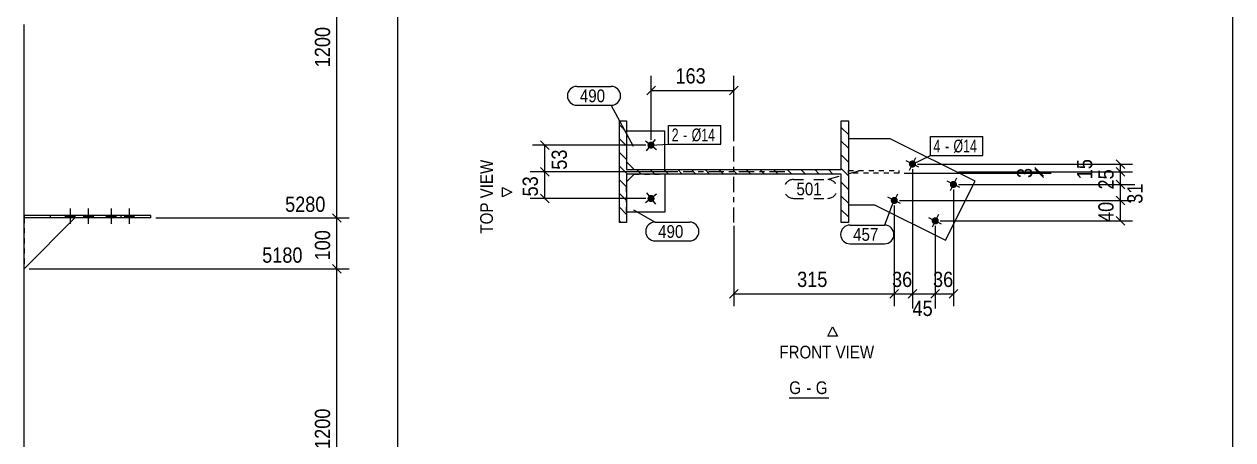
# Model space of a CAD drawing. Header units: millimetres. Extents: x 2 to 579, y 1 to 825.
# Drawn here: x 341.3 to 579, y 308.4 to 390.1 of the extents above; entities that cross this region are included whole.
import ezdxf

# ---------------------------------------------------------------- set-up
doc = ezdxf.new("R2010")
doc.units = ezdxf.units.MM
for name, pattern in [('XKITLINE00', [0]), ('XKITLINE01', [4, 1, -1, 1, -1]), ('XKITLINE02', [4, 2, -2]), ('XKITLINE03', [6, 3, -1, 1, -1])]:
    doc.linetypes.add(name, pattern=pattern)
for name, color, linetype, lineweight in [('Bolt', 3, 'Continuous', 0), ('BoltMark', 7, 'Continuous', 0), ('Dimensions', 7, 'Continuous', 0), ('DrawingSheet', 5, 'Continuous', 0), ('OtherObjectType', 7, 'Continuous', 0), ('Part', 2, 'Continuous', 0), ('PartMark', 7, 'Continuous', 0)]:
    doc.layers.add(name, color=color, linetype=linetype, lineweight=lineweight)
doc.styles.add('ARIAL', font='ARIAL.TTF')
doc.styles.add('ARIAL_NARROW', font='ARIALN.TTF')

# ---------------------------------------------------------------- blocks, each defined once
blk = doc.blocks.new('*A10')
at = {"layer": 'Part', "color": 7, "linetype": 'XKITLINE00', "lineweight": 0}
for p, q in [((503.4, 371.06), (503.4, 371.06)), ((503.4, 371.06), (503.4, 371.06)), ((459.8, 368.86), (458.4, 370.26)), ((502.05, 369.71), (502, 369.76)), ((503.4, 368.36), (502.05, 369.71)), ((459.8, 366.16), (458.4, 367.56)), ((503.4, 365.67), (502, 367.07)), ((459.8, 363.47), (458.4, 364.87)), ((503.4, 362.97), (502, 364.37)), ((459.97, 360.61), (458.4, 362.17)), ((462.66, 360.61), (461.76, 361.51)), ((465.36, 360.61), (464.46, 361.51)), ((468.05, 360.61), (467.15, 361.51)), ((470.75, 360.61), (469.85, 361.51)), ((473.44, 360.61), (472.54, 361.51)), ((476.13, 360.61), (475.23, 361.51)), ((478.83, 360.61), (477.93, 361.51)), ((481.52, 360.61), (480.62, 361.51)), ((484.22, 360.61), (483.32, 361.51)), ((486.91, 360.61), (486.01, 361.51)), ((489.6, 360.61), (488.7, 361.51)), ((492.3, 360.61), (491.4, 361.51)), ((494.99, 360.61), (494.09, 361.51)), ((497.69, 360.61), (496.79, 361.51)), ((500.38, 360.61), (499.48, 361.51)), ((503.4, 360.28), (502, 361.68)), ((459.8, 358.08), (458.4, 359.48)), ((503.4, 357.59), (502, 358.99)), ((459.8, 355.39), (458.4, 356.79)), ((503.4, 354.89), (502, 356.29)), ((459.8, 352.69), (458.4, 354.09)), ((503.4, 352.2), (502, 353.6)), ((458.74, 351.06), (458.4, 351.4))]:
    blk.add_line(p, q, dxfattribs=at)
blk = doc.blocks.new('*A19')
at = {"layer": 'Bolt'}
for points in [[(351.32, 352.48), (351.32, 351.98), (349.44, 351.98), (349.44, 352.48)], [(354.89, 352.48), (354.89, 351.98), (353.01, 351.98), (353.01, 352.48)], [(359.37, 352.48), (359.37, 351.98), (357.49, 351.98), (357.49, 352.48)], [(362.94, 352.48), (362.94, 351.98), (361.06, 351.98), (361.06, 352.48)]]:
    blk.add_hatch(color=3, dxfattribs=at).paths.add_polyline_path(points, flags=17)
at = {"layer": 'Bolt', "color": 3, "linetype": 'XKITLINE00', "lineweight": 0}
for p, q in [((349.44, 352.48), (349.44, 351.98)), ((350.38, 353.82), (350.38, 350.82)), ((351.32, 352.48), (351.32, 351.98)), ((353.01, 352.48), (353.01, 351.98)), ((353.95, 353.82), (353.95, 350.82)), ((354.89, 352.48), (354.89, 351.98)), ((357.49, 352.48), (357.49, 351.98)), ((358.43, 353.82), (358.43, 350.82)), ((359.37, 352.48), (359.37, 351.98)), ((361.06, 352.48), (361.06, 351.98)), ((362, 353.82), (362, 350.82)), ((362.94, 352.48), (362.94, 351.98))]:
    blk.add_line(p, q, dxfattribs=at)
blk = doc.blocks.new('*A27')
at = {"layer": 'Part', "color": 2, "linetype": 'XKITLINE00', "lineweight": 0}
for p, q in [((341.35, 311.98), (341.35, 390.02)), ((341.35, 240.08), (341.35, 311.88))]:
    blk.add_line(p, q, dxfattribs=at)
blk = doc.blocks.new('*A39')
at = {"layer": 'Part', "color": 2, "linetype": 'XKITLINE00', "lineweight": 0}
blk.add_line((341.35, 341.98), (351.3, 351.98), dxfattribs=at)
at = {"layer": 'Part', "color": 7, "linetype": 'XKITLINE01', "lineweight": 0}
for p, q in [((341.35, 351.98), (341.35, 341.98)), ((351.3, 351.98), (341.35, 351.98))]:
    blk.add_line(p, q, dxfattribs=at)
blk = doc.blocks.new('*A40')
at = {"layer": 'Part', "color": 2, "linetype": 'XKITLINE00', "lineweight": 0}
for p, q in [((366.25, 352.48), (341.35, 352.48)), ((366.25, 351.98), (341.35, 351.98)), ((346.52, 351.98), (346.52, 352.48)), ((360.45, 351.98), (360.45, 352.48)), ((366.25, 351.98), (366.25, 352.48))]:
    blk.add_line(p, q, dxfattribs=at)
at = {"layer": 'Part', "color": 7, "linetype": 'XKITLINE01', "lineweight": 0}
for p, q in [((341.35, 352.48), (341.35, 351.98)), ((341.35, 351.98), (341.35, 352.48)), ((349.58, 351.98), (349.58, 352.48))]:
    blk.add_line(p, q, dxfattribs=at)
blk = doc.blocks.new('*A152')
at = {"layer": 'Bolt'}
blk.add_hatch(color=3, dxfattribs=at).paths.add_polyline_path([(464.07, 366.76), (464.09, 366.79), (464.12, 366.81), (464.14, 366.84), (464.17, 366.86), (464.2, 366.88), (464.23, 366.9), (464.26, 366.91), (464.29, 366.93), (464.32, 366.95), (464.35, 366.96), (464.38, 366.97), (464.41, 366.98), (464.45, 366.99), (464.48, 367), (464.51, 367), (464.55, 367), (464.58, 367.01), (464.62, 367.01), (464.65, 367), (464.69, 367), (464.72, 367), (464.75, 366.99), (464.79, 366.98), (464.82, 366.97), (464.85, 366.96), (464.88, 366.95), (464.92, 366.93), (464.95, 366.92), (464.97, 366.9), (465, 366.88), (465.03, 366.86), (465.06, 366.84), (465.08, 366.81), (465.11, 366.79), (465.13, 366.76), (465.15, 366.74), (465.17, 366.71), (465.19, 366.68), (465.21, 366.65), (465.23, 366.62), (465.24, 366.59), (465.25, 366.56), (465.27, 366.53), (465.28, 366.49), (465.28, 366.46), (465.29, 366.43), (465.3, 366.39), (465.3, 366.36), (465.3, 366.32), (465.3, 366.29), (465.3, 366.26), (465.3, 366.22), (465.29, 366.19), (465.28, 366.15), (465.28, 366.12), (465.27, 366.09), (465.26, 366.06), (465.24, 366.02), (465.23, 365.99), (465.21, 365.96), (465.19, 365.93), (465.17, 365.9), (465.15, 365.88), (465.13, 365.85), (465.11, 365.82), (465.09, 365.8), (465.06, 365.78), (465.03, 365.76), (465.01, 365.73), (464.98, 365.72), (464.95, 365.7), (464.92, 365.68), (464.89, 365.67), (464.85, 365.65), (464.82, 365.64), (464.79, 365.63), (464.76, 365.62), (464.72, 365.62), (464.69, 365.61), (464.65, 365.61), (464.62, 365.61), (464.59, 365.61), (464.55, 365.61), (464.52, 365.61), (464.48, 365.62), (464.45, 365.62), (464.42, 365.63), (464.38, 365.64), (464.35, 365.65), (464.32, 365.67), (464.29, 365.68), (464.26, 365.7), (464.23, 365.71), (464.2, 365.73), (464.17, 365.75), (464.15, 365.78), (464.12, 365.8), (464.1, 365.82), (464.07, 365.85), (464.05, 365.87), (464.03, 365.9), (464.01, 365.93), (463.99, 365.96), (463.98, 365.99), (463.96, 366.02), (463.95, 366.05), (463.94, 366.09), (463.93, 366.12), (463.92, 366.15), (463.91, 366.19), (463.91, 366.22), (463.9, 366.25), (463.9, 366.29), (463.9, 366.32), (463.9, 366.36), (463.91, 366.39), (463.91, 366.42), (463.92, 366.46), (463.93, 366.49), (463.94, 366.52), (463.95, 366.56), (463.96, 366.59), (463.98, 366.62), (463.99, 366.65), (464.01, 366.68), (464.03, 366.71), (464.05, 366.74)], flags=17)
at = {"layer": 'Bolt', "color": 3, "linetype": 'XKITLINE00', "lineweight": 0}
for p, q in [((463.5, 367.17), (465.71, 365.45)), ((463.74, 365.2), (465.46, 367.41))]:
    blk.add_line(p, q, dxfattribs=at)
blk = doc.blocks.new('*A153')
at = {"layer": 'Bolt'}
blk.add_hatch(color=3, dxfattribs=at).paths.add_polyline_path([(465.17, 356.21), (465.19, 356.18), (465.21, 356.15), (465.23, 356.12), (465.24, 356.09), (465.26, 356.06), (465.27, 356.02), (465.28, 355.99), (465.28, 355.96), (465.29, 355.92), (465.3, 355.89), (465.3, 355.86), (465.3, 355.82), (465.3, 355.79), (465.3, 355.75), (465.3, 355.72), (465.29, 355.69), (465.28, 355.65), (465.28, 355.62), (465.27, 355.59), (465.25, 355.55), (465.24, 355.52), (465.23, 355.49), (465.21, 355.46), (465.19, 355.43), (465.17, 355.4), (465.15, 355.37), (465.13, 355.35), (465.11, 355.32), (465.08, 355.3), (465.06, 355.28), (465.03, 355.25), (465, 355.23), (464.97, 355.21), (464.95, 355.2), (464.92, 355.18), (464.88, 355.17), (464.85, 355.15), (464.82, 355.14), (464.79, 355.13), (464.75, 355.12), (464.72, 355.12), (464.69, 355.11), (464.65, 355.11), (464.62, 355.11), (464.58, 355.11), (464.55, 355.11), (464.51, 355.11), (464.48, 355.12), (464.45, 355.12), (464.41, 355.13), (464.38, 355.14), (464.35, 355.15), (464.32, 355.17), (464.29, 355.18), (464.26, 355.2), (464.23, 355.22), (464.2, 355.23), (464.17, 355.26), (464.14, 355.28), (464.12, 355.3), (464.09, 355.32), (464.07, 355.35), (464.05, 355.38), (464.03, 355.4), (464.01, 355.43), (463.99, 355.46), (463.98, 355.49), (463.96, 355.52), (463.95, 355.56), (463.94, 355.59), (463.93, 355.62), (463.92, 355.65), (463.91, 355.69), (463.91, 355.72), (463.9, 355.76), (463.9, 355.79), (463.9, 355.82), (463.9, 355.86), (463.91, 355.89), (463.91, 355.93), (463.92, 355.96), (463.93, 355.99), (463.94, 356.03), (463.95, 356.06), (463.96, 356.09), (463.98, 356.12), (463.99, 356.15), (464.01, 356.18), (464.03, 356.21), (464.05, 356.24), (464.07, 356.26), (464.1, 356.29), (464.12, 356.31), (464.15, 356.34), (464.17, 356.36), (464.2, 356.38), (464.23, 356.4), (464.26, 356.42), (464.29, 356.43), (464.32, 356.45), (464.35, 356.46), (464.38, 356.47), (464.42, 356.48), (464.45, 356.49), (464.48, 356.5), (464.52, 356.5), (464.55, 356.5), (464.59, 356.51), (464.62, 356.51), (464.65, 356.5), (464.69, 356.5), (464.72, 356.5), (464.76, 356.49), (464.79, 356.48), (464.82, 356.47), (464.85, 356.46), (464.89, 356.45), (464.92, 356.43), (464.95, 356.41), (464.98, 356.4), (465.01, 356.38), (465.03, 356.36), (465.06, 356.34), (465.09, 356.31), (465.11, 356.29), (465.13, 356.26), (465.15, 356.24)], flags=17)
at = {"layer": 'Bolt', "color": 3, "linetype": 'XKITLINE00', "lineweight": 0}
for p, q in [((465.71, 356.67), (463.5, 354.95)), ((463.74, 356.91), (465.46, 354.7))]:
    blk.add_line(p, q, dxfattribs=at)
blk = doc.blocks.new('*A154')
at = {"layer": 'Bolt'}
for points in [[(515.66, 361.97), (515.63, 361.99), (515.6, 362.01), (515.58, 362.03), (515.55, 362.05), (515.52, 362.07), (515.5, 362.1), (515.48, 362.12), (515.45, 362.15), (515.43, 362.18), (515.41, 362.2), (515.4, 362.23), (515.38, 362.26), (515.37, 362.3), (515.35, 362.33), (515.34, 362.36), (515.33, 362.39), (515.32, 362.43), (515.31, 362.46), (515.31, 362.49), (515.31, 362.53), (515.3, 362.56), (515.3, 362.6), (515.31, 362.63), (515.31, 362.66), (515.31, 362.7), (515.32, 362.73), (515.33, 362.77), (515.34, 362.8), (515.35, 362.83), (515.36, 362.86), (515.38, 362.89), (515.39, 362.92), (515.41, 362.95), (515.43, 362.98), (515.45, 363.01), (515.47, 363.04), (515.5, 363.06), (515.52, 363.09), (515.55, 363.11), (515.57, 363.13), (515.6, 363.15), (515.63, 363.17), (515.66, 363.19), (515.69, 363.21), (515.72, 363.22), (515.75, 363.23), (515.78, 363.25), (515.82, 363.26), (515.85, 363.26), (515.88, 363.27), (515.92, 363.28), (515.95, 363.28), (515.98, 363.28), (516.02, 363.28), (516.05, 363.28), (516.09, 363.28), (516.12, 363.27), (516.16, 363.26), (516.19, 363.26), (516.22, 363.25), (516.25, 363.24), (516.29, 363.22), (516.32, 363.21), (516.35, 363.19), (516.38, 363.17), (516.41, 363.15), (516.43, 363.13), (516.46, 363.11), (516.49, 363.09), (516.51, 363.07), (516.53, 363.04), (516.55, 363.01), (516.58, 362.99), (516.59, 362.96), (516.61, 362.93), (516.63, 362.9), (516.64, 362.87), (516.66, 362.84), (516.67, 362.8), (516.68, 362.77), (516.69, 362.74), (516.69, 362.7), (516.7, 362.67), (516.7, 362.64), (516.7, 362.6), (516.7, 362.57), (516.7, 362.53), (516.7, 362.5), (516.69, 362.46), (516.69, 362.43), (516.68, 362.4), (516.67, 362.36), (516.66, 362.33), (516.65, 362.3), (516.63, 362.27), (516.61, 362.24), (516.6, 362.21), (516.58, 362.18), (516.56, 362.15), (516.54, 362.13), (516.51, 362.1), (516.49, 362.08), (516.46, 362.05), (516.44, 362.03), (516.41, 362.01), (516.38, 361.99), (516.35, 361.97), (516.32, 361.96), (516.29, 361.94), (516.26, 361.93), (516.23, 361.92), (516.19, 361.91), (516.16, 361.9), (516.13, 361.89), (516.09, 361.89), (516.06, 361.88), (516.02, 361.88), (515.99, 361.88), (515.96, 361.88), (515.92, 361.89), (515.89, 361.89), (515.85, 361.9), (515.82, 361.91), (515.79, 361.92), (515.75, 361.93), (515.72, 361.94), (515.69, 361.95)], [(523.71, 357.95), (523.68, 357.97), (523.66, 357.99), (523.63, 358.01), (523.6, 358.03), (523.58, 358.05), (523.55, 358.08), (523.53, 358.1), (523.51, 358.13), (523.49, 358.16), (523.47, 358.19), (523.45, 358.22), (523.43, 358.25), (523.42, 358.28), (523.4, 358.31), (523.39, 358.34), (523.38, 358.37), (523.37, 358.41), (523.37, 358.44), (523.36, 358.47), (523.36, 358.51), (523.36, 358.54), (523.36, 358.58), (523.36, 358.61), (523.36, 358.65), (523.37, 358.68), (523.37, 358.71), (523.38, 358.75), (523.39, 358.78), (523.4, 358.81), (523.42, 358.84), (523.43, 358.87), (523.45, 358.91), (523.46, 358.93), (523.48, 358.96), (523.5, 358.99), (523.53, 359.02), (523.55, 359.04), (523.57, 359.07), (523.6, 359.09), (523.62, 359.11), (523.65, 359.13), (523.68, 359.15), (523.71, 359.17), (523.74, 359.19), (523.77, 359.2), (523.8, 359.21), (523.84, 359.23), (523.87, 359.24), (523.9, 359.24), (523.93, 359.25), (523.97, 359.26), (524, 359.26), (524.04, 359.26), (524.07, 359.26), (524.11, 359.26), (524.14, 359.26), (524.17, 359.25), (524.21, 359.25), (524.24, 359.24), (524.27, 359.23), (524.31, 359.22), (524.34, 359.2), (524.37, 359.19), (524.4, 359.17), (524.43, 359.15), (524.46, 359.14), (524.49, 359.12), (524.51, 359.09), (524.54, 359.07), (524.56, 359.05), (524.59, 359.02), (524.61, 358.99), (524.63, 358.97), (524.65, 358.94), (524.66, 358.91), (524.68, 358.88), (524.7, 358.85), (524.71, 358.82), (524.72, 358.78), (524.73, 358.75), (524.74, 358.72), (524.75, 358.68), (524.75, 358.65), (524.75, 358.62), (524.76, 358.58), (524.76, 358.55), (524.76, 358.51), (524.75, 358.48), (524.75, 358.44), (524.74, 358.41), (524.73, 358.38), (524.72, 358.34), (524.71, 358.31), (524.7, 358.28), (524.68, 358.25), (524.67, 358.22), (524.65, 358.19), (524.63, 358.16), (524.61, 358.13), (524.59, 358.11), (524.57, 358.08), (524.54, 358.06), (524.52, 358.03), (524.49, 358.01), (524.46, 357.99), (524.43, 357.97), (524.4, 357.95), (524.37, 357.94), (524.34, 357.92), (524.31, 357.91), (524.28, 357.9), (524.25, 357.89), (524.21, 357.88), (524.18, 357.87), (524.15, 357.87), (524.11, 357.86), (524.08, 357.86), (524.04, 357.86), (524.01, 357.86), (523.97, 357.87), (523.94, 357.87), (523.91, 357.88), (523.87, 357.89), (523.84, 357.9), (523.81, 357.91), (523.78, 357.92), (523.74, 357.94)], [(512.09, 354.81), (512.06, 354.83), (512.03, 354.85), (512, 354.87), (511.98, 354.89), (511.95, 354.91), (511.93, 354.94), (511.9, 354.96), (511.88, 354.99), (511.86, 355.02), (511.84, 355.05), (511.82, 355.08), (511.81, 355.11), (511.79, 355.14), (511.78, 355.17), (511.77, 355.2), (511.76, 355.23), (511.75, 355.27), (511.74, 355.3), (511.74, 355.34), (511.73, 355.37), (511.73, 355.4), (511.73, 355.44), (511.73, 355.47), (511.74, 355.51), (511.74, 355.54), (511.75, 355.57), (511.76, 355.61), (511.77, 355.64), (511.78, 355.67), (511.79, 355.7), (511.81, 355.74), (511.82, 355.77), (511.84, 355.8), (511.86, 355.82), (511.88, 355.85), (511.9, 355.88), (511.92, 355.9), (511.95, 355.93), (511.97, 355.95), (512, 355.97), (512.03, 355.99), (512.06, 356.01), (512.08, 356.03), (512.11, 356.05), (512.15, 356.06), (512.18, 356.08), (512.21, 356.09), (512.24, 356.1), (512.28, 356.11), (512.31, 356.11), (512.34, 356.12), (512.38, 356.12), (512.41, 356.12), (512.45, 356.12), (512.48, 356.12), (512.52, 356.12), (512.55, 356.11), (512.58, 356.11), (512.62, 356.1), (512.65, 356.09), (512.68, 356.08), (512.71, 356.06), (512.74, 356.05), (512.77, 356.03), (512.8, 356.02), (512.83, 356), (512.86, 355.98), (512.89, 355.95), (512.91, 355.93), (512.94, 355.91), (512.96, 355.88), (512.98, 355.86), (513, 355.83), (513.02, 355.8), (513.04, 355.77), (513.06, 355.74), (513.07, 355.71), (513.08, 355.68), (513.1, 355.65), (513.11, 355.61), (513.11, 355.58), (513.12, 355.55), (513.13, 355.51), (513.13, 355.48), (513.13, 355.44), (513.13, 355.41), (513.13, 355.37), (513.13, 355.34), (513.12, 355.31), (513.12, 355.27), (513.11, 355.24), (513.1, 355.21), (513.09, 355.17), (513.07, 355.14), (513.06, 355.11), (513.04, 355.08), (513.02, 355.05), (513.01, 355.02), (512.99, 354.99), (512.96, 354.97), (512.94, 354.94), (512.92, 354.92), (512.89, 354.89), (512.86, 354.87), (512.84, 354.85), (512.81, 354.83), (512.78, 354.82), (512.75, 354.8), (512.72, 354.78), (512.69, 354.77), (512.65, 354.76), (512.62, 354.75), (512.59, 354.74), (512.55, 354.73), (512.52, 354.73), (512.49, 354.73), (512.45, 354.72), (512.42, 354.72), (512.38, 354.72), (512.35, 354.73), (512.31, 354.73), (512.28, 354.74), (512.25, 354.75), (512.21, 354.76), (512.18, 354.77), (512.15, 354.78), (512.12, 354.8)], [(520.14, 350.79), (520.11, 350.81), (520.08, 350.83), (520.06, 350.85), (520.03, 350.87), (520, 350.9), (519.98, 350.92), (519.96, 350.95), (519.93, 350.97), (519.91, 351), (519.89, 351.03), (519.88, 351.06), (519.86, 351.09), (519.85, 351.12), (519.83, 351.15), (519.82, 351.18), (519.81, 351.22), (519.8, 351.25), (519.8, 351.28), (519.79, 351.32), (519.79, 351.35), (519.78, 351.38), (519.78, 351.42), (519.79, 351.45), (519.79, 351.49), (519.79, 351.52), (519.8, 351.56), (519.81, 351.59), (519.82, 351.62), (519.83, 351.65), (519.84, 351.69), (519.86, 351.72), (519.87, 351.75), (519.89, 351.78), (519.91, 351.81), (519.93, 351.83), (519.95, 351.86), (519.98, 351.89), (520, 351.91), (520.03, 351.93), (520.05, 351.95), (520.08, 351.98), (520.11, 351.99), (520.14, 352.01), (520.17, 352.03), (520.2, 352.04), (520.23, 352.06), (520.26, 352.07), (520.3, 352.08), (520.33, 352.09), (520.36, 352.09), (520.4, 352.1), (520.43, 352.1), (520.46, 352.1), (520.5, 352.1), (520.53, 352.1), (520.57, 352.1), (520.6, 352.09), (520.64, 352.09), (520.67, 352.08), (520.7, 352.07), (520.73, 352.06), (520.77, 352.05), (520.8, 352.03), (520.83, 352.01), (520.86, 352), (520.89, 351.98), (520.91, 351.96), (520.94, 351.94), (520.97, 351.91), (520.99, 351.89), (521.01, 351.86), (521.03, 351.84), (521.06, 351.81), (521.07, 351.78), (521.09, 351.75), (521.11, 351.72), (521.12, 351.69), (521.14, 351.66), (521.15, 351.63), (521.16, 351.59), (521.17, 351.56), (521.17, 351.53), (521.18, 351.49), (521.18, 351.46), (521.18, 351.42), (521.18, 351.39), (521.18, 351.36), (521.18, 351.32), (521.17, 351.29), (521.17, 351.25), (521.16, 351.22), (521.15, 351.19), (521.14, 351.15), (521.13, 351.12), (521.11, 351.09), (521.09, 351.06), (521.08, 351.03), (521.06, 351), (521.04, 350.98), (521.02, 350.95), (520.99, 350.92), (520.97, 350.9), (520.94, 350.88), (520.92, 350.85), (520.89, 350.83), (520.86, 350.81), (520.83, 350.8), (520.8, 350.78), (520.77, 350.77), (520.74, 350.75), (520.71, 350.74), (520.67, 350.73), (520.64, 350.72), (520.61, 350.71), (520.57, 350.71), (520.54, 350.71), (520.5, 350.7), (520.47, 350.7), (520.44, 350.71), (520.4, 350.71), (520.37, 350.71), (520.33, 350.72), (520.3, 350.73), (520.27, 350.74), (520.23, 350.75), (520.2, 350.76), (520.17, 350.78)]]:
    blk.add_hatch(color=3, dxfattribs=at).paths.add_polyline_path(points, flags=17)
at = {"layer": 'Bolt', "color": 3, "linetype": 'XKITLINE00', "lineweight": 0}
for p, q in [((516.63, 363.83), (515.38, 361.33)), ((517.26, 361.96), (514.75, 363.21)), ((525.31, 357.94), (522.8, 359.19)), ((524.68, 359.81), (523.43, 357.31)), ((513.06, 356.68), (511.81, 354.17)), ((513.68, 354.8), (511.18, 356.05)), ((521.74, 350.78), (519.23, 352.03)), ((521.11, 352.66), (519.86, 350.15))]:
    blk.add_line(p, q, dxfattribs=at)
blk = doc.blocks.new('*A155')
at = {"layer": 'Part', "color": 2, "linetype": 'XKITLINE00', "lineweight": 0}
for p, q in [((458.4, 351.06), (458.4, 371.06)), ((458.4, 371.06), (459.8, 371.06)), ((459.8, 371.06), (459.8, 361.51)), ((502, 361.51), (502, 371.06)), ((502, 371.06), (503.4, 371.06)), ((503.4, 371.06), (503.4, 351.06)), ((459.8, 361.51), (502, 361.51)), ((502, 360.61), (459.8, 360.61)), ((459.8, 360.61), (459.8, 351.06)), ((502, 351.06), (502, 360.61)), ((459.8, 351.06), (458.4, 351.06)), ((503.4, 351.06), (502, 351.06))]:
    blk.add_line(p, q, dxfattribs=at)
at = {"layer": 'Part', "color": 7, "linetype": 'XKITLINE03', "lineweight": 0}
for p, q in [((480.9, 351.06), (480.9, 371.06)), ((490.9, 361.06), (470.9, 361.06))]:
    blk.add_line(p, q, dxfattribs=at)
blk = doc.blocks.new('*A156')
at = {"layer": 'Part', "color": 2, "linetype": 'XKITLINE00', "lineweight": 0}
for p, q in [((467.3, 369.01), (459.8, 369.01)), ((467.3, 361.51), (467.3, 369.01)), ((459.8, 363.01), (461.3, 361.51))]:
    blk.add_line(p, q, dxfattribs=at)
at = {"layer": 'Part', "color": 7, "linetype": 'XKITLINE01', "lineweight": 0}
for p, q in [((459.8, 369.01), (459.8, 363.01)), ((461.3, 361.51), (467.3, 361.51))]:
    blk.add_line(p, q, dxfattribs=at)
blk = doc.blocks.new('*A157')
at = {"layer": 'Part', "color": 2, "linetype": 'XKITLINE00', "lineweight": 0}
for p, q in [((459.8, 359.11), (461.3, 360.61)), ((467.3, 360.61), (467.3, 353.11)), ((467.3, 353.11), (459.8, 353.11))]:
    blk.add_line(p, q, dxfattribs=at)
at = {"layer": 'Part', "color": 7, "linetype": 'XKITLINE01', "lineweight": 0}
for p, q in [((459.8, 353.11), (459.8, 359.11)), ((461.3, 360.61), (467.3, 360.61))]:
    blk.add_line(p, q, dxfattribs=at)
blk = doc.blocks.new('*A158')
at = {"layer": 'Part', "color": 7, "linetype": 'XKITLINE01', "lineweight": 0}
for p, q in [((503.4, 360.81), (503.4, 361.31)), ((503.4, 361.31), (503.4, 361.31)), ((503.4, 361.31), (513.36, 361.31)), ((513.36, 361.31), (513.36, 360.81)), ((513.36, 360.81), (503.4, 360.81))]:
    blk.add_line(p, q, dxfattribs=at)
blk = doc.blocks.new('*A159')
at = {"layer": 'Part', "color": 2, "linetype": 'XKITLINE00', "lineweight": 0}
for p, q in [((511.63, 367.56), (503.4, 367.56)), ((528.31, 359.24), (511.63, 367.56)), ((522.5, 347.6), (528.31, 359.24)), ((503.4, 354.56), (508.57, 354.56)), ((508.57, 354.56), (522.5, 347.6))]:
    blk.add_line(p, q, dxfattribs=at)
at = {"layer": 'Part', "color": 7, "linetype": 'XKITLINE01', "lineweight": 0}
blk.add_line((503.4, 367.56), (503.4, 354.56), dxfattribs=at)
blk = doc.blocks.new('*A174')
at = {"layer": 'DrawingSheet', "color": 5, "linetype": 'XKITLINE00', "lineweight": 0}
blk.add_line((579, 5), (579, 825), dxfattribs=at)
blk = doc.blocks.new('*A192')
at = {"layer": 'Dimensions', "color": 7, "linetype": 'XKITLINE00', "lineweight": 0}
blk.add_line((414.85, 190.48), (414.85, 648.63), dxfattribs=at)
blk = doc.blocks.new('*A205')
at = {"layer": 'Dimensions', "color": 7, "linetype": 'XKITLINE00', "lineweight": 0}
for p, q in [((402, 342.82), (403.7, 341.13)), ((342.35, 341.98), (405.25, 341.98)), ((402.85, 280.08), (402.85, 341.98)), ((402, 280.92), (403.7, 279.23)), ((367.25, 280.08), (405.25, 280.08))]:
    blk.add_line(p, q, dxfattribs=at)
at = {"layer": 'Dimensions', "color": 3}
for p in [(402.85, 341.98), (402.85, 280.08)]:
    blk.add_point(p, dxfattribs=at)
at = {"layer": 'Dimensions', "color": 3, "style": 'ARIAL', "width": 0.85}
blk.add_text('5180', height=3, dxfattribs=at).set_placement((388.15, 343.18))
blk.add_text('1200', height=3, rotation=90.0002, dxfattribs=at).set_placement((401.5, 306.58))
blk = doc.blocks.new('*A206')
at = {"layer": 'Dimensions', "color": 7, "linetype": 'XKITLINE00', "lineweight": 0}
for p, q in [((367.25, 351.98), (405.25, 351.98)), ((402, 352.82), (403.7, 351.13)), ((402.85, 341.98), (402.85, 351.98)), ((402, 342.82), (403.7, 341.13)), ((342.35, 341.98), (405.25, 341.98))]:
    blk.add_line(p, q, dxfattribs=at)
at = {"layer": 'Dimensions', "color": 3}
for p in [(402.85, 351.98), (402.85, 341.98)]:
    blk.add_point(p, dxfattribs=at)
at = {"layer": 'Dimensions', "color": 3, "style": 'ARIAL', "width": 0.85}
blk.add_text('5280', height=3, dxfattribs=at).set_placement((392.65, 353.18))
blk.add_text('100', height=3, rotation=90.0002, dxfattribs=at).set_placement((401.5, 343.64))
blk = doc.blocks.new('*A207')
at = {"layer": 'Dimensions', "color": 7, "linetype": 'XKITLINE00', "lineweight": 0}
for p, q in [((402, 420.97), (403.7, 419.28)), ((342.35, 420.12), (405.25, 420.12)), ((402.85, 351.98), (402.85, 420.12)), ((367.25, 351.98), (405.25, 351.98)), ((402, 352.82), (403.7, 351.13))]:
    blk.add_line(p, q, dxfattribs=at)
at = {"layer": 'Dimensions', "color": 3}
for p in [(402.85, 420.12), (402.85, 351.98)]:
    blk.add_point(p, dxfattribs=at)
at = {"layer": 'Dimensions', "color": 3, "style": 'ARIAL', "width": 0.85}
blk.add_text('6480', height=3, dxfattribs=at).set_placement((388.15, 421.32))
blk.add_text('1200', height=3, rotation=90.0002, dxfattribs=at).set_placement((401.5, 381.6))
blk = doc.blocks.new('*A406')
at = {"layer": 'Dimensions', "color": 7, "linetype": 'XKITLINE00', "lineweight": 0}
for p, q in [((442.86, 361.9), (444.56, 360.21)), ((469.9, 361.06), (440.86, 361.06)), ((443.71, 355.81), (443.71, 361.06)), ((442.86, 356.65), (444.56, 354.96)), ((463.6, 355.81), (440.86, 355.81))]:
    blk.add_line(p, q, dxfattribs=at)
at = {"layer": 'Dimensions', "color": 3}
for p in [(443.71, 361.06), (443.71, 355.81)]:
    blk.add_point(p, dxfattribs=at)
at = {"layer": 'Dimensions', "color": 3, "style": 'ARIAL', "width": 0.85}
blk.add_text('53', height=3, rotation=90.0002, dxfattribs=at).set_placement((442.36, 356.21))
blk = doc.blocks.new('*A407')
at = {"layer": 'Dimensions', "color": 7, "linetype": 'XKITLINE00', "lineweight": 0}
for p, q in [((463.6, 366.31), (441.31, 366.31)), ((442.86, 367.15), (444.56, 365.46)), ((443.71, 361.06), (443.71, 366.31)), ((442.86, 361.9), (444.56, 360.21)), ((469.9, 361.06), (441.31, 361.06))]:
    blk.add_line(p, q, dxfattribs=at)
at = {"layer": 'Dimensions', "color": 3}
for p in [(443.71, 366.31), (443.71, 361.06)]:
    blk.add_point(p, dxfattribs=at)
at = {"layer": 'Dimensions', "color": 3, "style": 'ARIAL', "width": 0.85}
blk.add_text('53', height=3, rotation=90.0002, dxfattribs=at).set_placement((448.06, 361.46))
blk = doc.blocks.new('*A408')
at = {"layer": 'Dimensions', "color": 7, "linetype": 'XKITLINE00', "lineweight": 0}
for p, q in [((465.45, 377.9), (463.75, 376.21)), ((464.6, 367.31), (464.6, 379.91)), ((481.75, 377.9), (480.05, 376.21)), ((480.9, 367.31), (480.9, 379.91)), ((464.6, 377.06), (480.9, 377.06))]:
    blk.add_line(p, q, dxfattribs=at)
at = {"layer": 'Dimensions', "color": 3}
for p in [(464.6, 377.06), (480.9, 377.06)]:
    blk.add_point(p, dxfattribs=at)
at = {"layer": 'Dimensions', "color": 3, "style": 'ARIAL', "width": 0.85}
blk.add_text('163', height=3, dxfattribs=at).set_placement((469.41, 378.41))
blk = doc.blocks.new('*A409')
at = {"layer": 'Dimensions', "color": 7, "linetype": 'XKITLINE00', "lineweight": 0}
for p, q in [((513.43, 355.42), (559.3, 355.42)), ((556.05, 356.27), (557.75, 354.57)), ((556.9, 351.4), (556.9, 355.42)), ((556.05, 352.25), (557.75, 350.56)), ((521.48, 351.4), (559.3, 351.4))]:
    blk.add_line(p, q, dxfattribs=at)
at = {"layer": 'Dimensions', "color": 3}
for p in [(556.9, 355.42), (556.9, 351.4)]:
    blk.add_point(p, dxfattribs=at)
at = {"layer": 'Dimensions', "color": 3, "style": 'ARIAL', "width": 0.85}
blk.add_text('40', height=3, rotation=90.0002, dxfattribs=at).set_placement((555.55, 351.19))
blk = doc.blocks.new('*A410')
at = {"layer": 'Dimensions', "color": 7, "linetype": 'XKITLINE00', "lineweight": 0}
for p, q in [((556.05, 359.41), (557.75, 357.71)), ((525.06, 358.56), (559.75, 358.56)), ((556.9, 355.42), (556.9, 358.56)), ((513.43, 355.42), (559.75, 355.42)), ((556.05, 356.27), (557.75, 354.57))]:
    blk.add_line(p, q, dxfattribs=at)
at = {"layer": 'Dimensions', "color": 3}
for p in [(556.9, 358.56), (556.9, 355.42)]:
    blk.add_point(p, dxfattribs=at)
at = {"layer": 'Dimensions', "color": 3, "style": 'ARIAL', "width": 0.85}
blk.add_text('31', height=3, rotation=90.0002, dxfattribs=at).set_placement((561.25, 354.77))
blk = doc.blocks.new('*A411')
at = {"layer": 'Dimensions', "color": 7, "linetype": 'XKITLINE00', "lineweight": 0}
for p, q in [((556.05, 361.9), (557.75, 360.21)), ((525.06, 361.06), (559.3, 361.06)), ((556.05, 359.41), (557.75, 357.71)), ((556.9, 358.56), (556.9, 361.06)), ((525.06, 358.56), (559.3, 358.56))]:
    blk.add_line(p, q, dxfattribs=at)
at = {"layer": 'Dimensions', "color": 3}
for p in [(556.9, 361.06), (556.9, 358.56)]:
    blk.add_point(p, dxfattribs=at)
at = {"layer": 'Dimensions', "color": 3, "style": 'ARIAL', "width": 0.85}
blk.add_text('25', height=3, rotation=90.0002, dxfattribs=at).set_placement((555.55, 357.58))
blk = doc.blocks.new('*A412')
at = {"layer": 'Dimensions', "color": 7, "linetype": 'XKITLINE00', "lineweight": 0}
for p, q in [((517, 362.58), (559.3, 362.58)), ((556.05, 363.43), (557.75, 361.73)), ((556.05, 361.9), (557.75, 360.21)), ((556.9, 361.06), (556.9, 362.58)), ((525.06, 361.06), (559.3, 361.06))]:
    blk.add_line(p, q, dxfattribs=at)
at = {"layer": 'Dimensions', "color": 3}
for p in [(556.9, 362.58), (556.9, 361.06)]:
    blk.add_point(p, dxfattribs=at)
at = {"layer": 'Dimensions', "color": 3, "style": 'ARIAL', "width": 0.85}
blk.add_text('15', height=3, rotation=90.0002, dxfattribs=at).set_placement((551.35, 359.59))
blk = doc.blocks.new('*A413')
at = {"layer": 'Dimensions', "color": 7, "linetype": 'XKITLINE00', "lineweight": 0}
for p, q in [((540.05, 361.9), (541.75, 360.21)), ((540.05, 361.65), (541.75, 359.96)), ((514.36, 360.81), (543.3, 360.81)), ((525.06, 361.06), (543.3, 361.06)), ((540.9, 360.81), (540.9, 361.06))]:
    blk.add_line(p, q, dxfattribs=at)
at = {"layer": 'Dimensions', "color": 3}
for p in [(540.9, 361.06), (540.9, 360.81)]:
    blk.add_point(p, dxfattribs=at)
at = {"layer": 'Dimensions', "color": 3, "style": 'ARIAL', "width": 0.85}
blk.add_text('3', height=3, rotation=90.0002, dxfattribs=at).set_placement((539.55, 359.82))
blk = doc.blocks.new('*A414')
at = {"layer": 'Dimensions', "color": 7, "linetype": 'XKITLINE00', "lineweight": 0}
for p, q in [((512.43, 354.42), (512.43, 334.66)), ((480.9, 350.4), (480.9, 334.66)), ((481.75, 337.9), (480.05, 336.21)), ((513.28, 337.9), (511.58, 336.21)), ((480.9, 337.06), (512.43, 337.06))]:
    blk.add_line(p, q, dxfattribs=at)
at = {"layer": 'Dimensions', "color": 3}
for p in [(480.9, 337.06), (512.43, 337.06)]:
    blk.add_point(p, dxfattribs=at)
at = {"layer": 'Dimensions', "color": 3, "style": 'ARIAL', "width": 0.85}
blk.add_text('315', height=3, dxfattribs=at).set_placement((493.33, 338.41))
blk = doc.blocks.new('*A415')
at = {"layer": 'Dimensions', "color": 7, "linetype": 'XKITLINE00', "lineweight": 0}
for p, q in [((516, 361.58), (516, 334.66)), ((512.43, 354.42), (512.43, 334.66)), ((513.28, 337.9), (511.58, 336.21)), ((516.85, 337.9), (515.16, 336.21)), ((512.43, 337.06), (516, 337.06))]:
    blk.add_line(p, q, dxfattribs=at)
at = {"layer": 'Dimensions', "color": 3}
for p in [(512.43, 337.06), (516, 337.06)]:
    blk.add_point(p, dxfattribs=at)
at = {"layer": 'Dimensions', "color": 3, "style": 'ARIAL', "width": 0.85}
blk.add_text('36', height=3, dxfattribs=at).set_placement((511.99, 338.41))
blk = doc.blocks.new('*A416')
at = {"layer": 'Dimensions', "color": 7, "linetype": 'XKITLINE00', "lineweight": 0}
for p, q in [((516, 361.58), (516, 334.21)), ((520.48, 350.4), (520.48, 334.21)), ((516.85, 337.9), (515.16, 336.21)), ((521.33, 337.9), (519.64, 336.21)), ((516, 337.06), (520.48, 337.06))]:
    blk.add_line(p, q, dxfattribs=at)
at = {"layer": 'Dimensions', "color": 3}
for p in [(516, 337.06), (520.48, 337.06)]:
    blk.add_point(p, dxfattribs=at)
at = {"layer": 'Dimensions', "color": 3, "style": 'ARIAL', "width": 0.85}
blk.add_text('45', height=3, dxfattribs=at).set_placement((516.02, 332.71))
blk = doc.blocks.new('*A417')
at = {"layer": 'Dimensions', "color": 7, "linetype": 'XKITLINE00', "lineweight": 0}
for p, q in [((524.06, 357.56), (524.06, 334.66)), ((520.48, 350.4), (520.48, 334.66)), ((521.33, 337.9), (519.64, 336.21)), ((524.91, 337.9), (523.21, 336.21)), ((520.48, 337.06), (524.06, 337.06))]:
    blk.add_line(p, q, dxfattribs=at)
at = {"layer": 'Dimensions', "color": 3}
for p in [(520.48, 337.06), (524.06, 337.06)]:
    blk.add_point(p, dxfattribs=at)
at = {"layer": 'Dimensions', "color": 3, "style": 'ARIAL', "width": 0.85}
blk.add_text('36', height=3, dxfattribs=at).set_placement((520.05, 338.41))
blk = doc.blocks.new('*A418')
at = {"layer": 'BoltMark', "color": 7, "linetype": 'XKITLINE00', "lineweight": 0}
for p, q in [((519.54, 367.97), (529.84, 367.97)), ((519.54, 364.27), (519.54, 367.97)), ((529.84, 364.27), (529.84, 367.97)), ((516, 362.58), (519.54, 364.27)), ((519.54, 364.27), (529.84, 364.27))]:
    blk.add_line(p, q, dxfattribs=at)
at = {"layer": 'BoltMark', "color": 3, "style": 'ARIAL_NARROW', "width": 0.85}
for s, p in [('4', (520.14, 364.87)), ('Ø14', (524.07, 364.87)), ('-', (522.41, 364.87))]:
    blk.add_text(s, height=2.5, dxfattribs=at).set_placement(p)
blk = doc.blocks.new('*A419')
at = {"layer": 'BoltMark', "color": 7, "linetype": 'XKITLINE00', "lineweight": 0}
for p, q in [((468.07, 370.16), (478.36, 370.16)), ((468.07, 366.46), (468.07, 370.16)), ((478.36, 366.46), (478.36, 370.16)), ((464.6, 366.31), (468.07, 366.46)), ((468.07, 366.46), (478.36, 366.46))]:
    blk.add_line(p, q, dxfattribs=at)
at = {"layer": 'BoltMark', "color": 3, "style": 'ARIAL_NARROW', "width": 0.85}
for s, p in [('2', (468.67, 367.06)), ('Ø14', (472.59, 367.06)), ('-', (470.94, 367.06))]:
    blk.add_text(s, height=2.5, dxfattribs=at).set_placement(p)
blk = doc.blocks.new('*A420')
at = {"layer": 'PartMark', "color": 7, "linetype": 'XKITLINE00', "lineweight": 0}
for p, q in [((512.05, 354.54), (510.5, 350.59)), ((503.74, 350.59), (510.5, 350.59)), ((503.74, 346.89), (510.5, 346.89))]:
    blk.add_line(p, q, dxfattribs=at)
for centre, start, end in [((503.74, 348.74), 90, 270), ((510.5, 348.74), 270, 90)]:
    blk.add_arc(centre, 1.85, start, end, dxfattribs=at)
at = {"layer": 'PartMark', "color": 3, "style": 'ARIAL', "width": 0.85}
blk.add_text('457', height=2.5, dxfattribs=at).set_placement((504.34, 347.49))
blk = doc.blocks.new('*A421')
at = {"layer": 'PartMark', "color": 7, "linetype": 'XKITLINE02', "lineweight": 0}
for p, q in [((492.6, 359.53), (499.36, 359.53)), ((505.42, 361.18), (499.36, 359.53)), ((492.6, 355.83), (499.36, 355.83))]:
    blk.add_line(p, q, dxfattribs=at)
for centre, start, end in [((492.6, 357.68), 90, 270), ((499.36, 357.68), 270, 90)]:
    blk.add_arc(centre, 1.85, start, end, dxfattribs=at)
at = {"layer": 'PartMark', "color": 3, "style": 'ARIAL', "width": 0.85}
blk.add_text('501', height=2.5, dxfattribs=at).set_placement((493.2, 356.43))
blk = doc.blocks.new('*A422')
at = {"layer": 'PartMark', "color": 7, "linetype": 'XKITLINE00', "lineweight": 0}
for p, q in [((461.16, 353.56), (465.4, 351.17)), ((465.4, 351.17), (472.16, 351.17)), ((465.4, 347.47), (472.16, 347.47))]:
    blk.add_line(p, q, dxfattribs=at)
for centre, start, end in [((465.4, 349.32), 90, 270), ((472.16, 349.32), 270, 90)]:
    blk.add_arc(centre, 1.85, start, end, dxfattribs=at)
at = {"layer": 'PartMark', "color": 3, "style": 'ARIAL', "width": 0.85}
blk.add_text('490', height=2.5, dxfattribs=at).set_placement((466, 348.07))
blk = doc.blocks.new('*A423')
at = {"layer": 'PartMark', "color": 7, "linetype": 'XKITLINE00', "lineweight": 0}
for p, q in [((450.01, 377.84), (456.77, 377.84)), ((450.01, 374.14), (456.77, 374.14)), ((461.16, 366.05), (456.77, 374.14))]:
    blk.add_line(p, q, dxfattribs=at)
for centre, start, end in [((450.01, 375.99), 90, 270), ((456.77, 375.99), 270, 90)]:
    blk.add_arc(centre, 1.85, start, end, dxfattribs=at)
at = {"layer": 'PartMark', "color": 3, "style": 'ARIAL', "width": 0.85}
blk.add_text('490', height=2.5, dxfattribs=at).set_placement((450.61, 374.74))
blk = doc.blocks.new('*A424')
at = {"layer": 'OtherObjectType', "color": 7, "linetype": 'XKITLINE00', "lineweight": 0}
for p, q in [((435.38, 356.12), (435.38, 357.99)), ((435.38, 357.99), (437.26, 357.06)), ((437.26, 357.06), (435.38, 356.12)), ((437.26, 357.06), (437.26, 357.06)), ((499.37, 328.73), (500.31, 330.61)), ((500.31, 330.61), (501.24, 328.73)), ((500.31, 330.61), (500.31, 330.61)), ((501.24, 328.73), (499.37, 328.73)), ((491.78, 316.61), (499.58, 316.61))]:
    blk.add_line(p, q, dxfattribs=at)
at = {"layer": 'OtherObjectType', "color": 7, "style": 'ARIAL', "width": 0.85}
blk.add_text('TOP VIEW', height=2.5, rotation=90, dxfattribs=at).set_placement((433.51, 348.91))
for s, p in [('FRONT VIEW', (489.84, 324.36)), ('G', (491.78, 317.36)), ('-', (495.13, 317.36)), ('G', (496.99, 317.36))]:
    blk.add_text(s, height=2.5, dxfattribs=at).set_placement(p)

msp = doc.modelspace()

# ---------------------------------------------------------------- block references
at = {"lineweight": 0}
for name in ['*A174', '*A192', '*A207', '*A408', '*A423', '*A10', '*A155', '*A156', '*A419', '*A407', '*A152', '*A159', '*A418', '*A154', '*A406', '*A158', '*A415', '*A413', '*A416', '*A412', '*A411', '*A157', '*A421', '*A410', '*A153', '*A417', '*A206', '*A414', '*A420', '*A409', '*A40', '*A39', '*A19', '*A422', '*A205']:
    msp.add_blockref(name, (0, 0), dxfattribs=at)
at = {"layer": 'OtherObjectType', "lineweight": 0}
msp.add_blockref('*A424', (0, 0), dxfattribs=at)
at = {"layer": 'Part', "lineweight": 0}
msp.add_blockref('*A27', (0, 0), dxfattribs=at)

doc.saveas('drawing.dxf')
